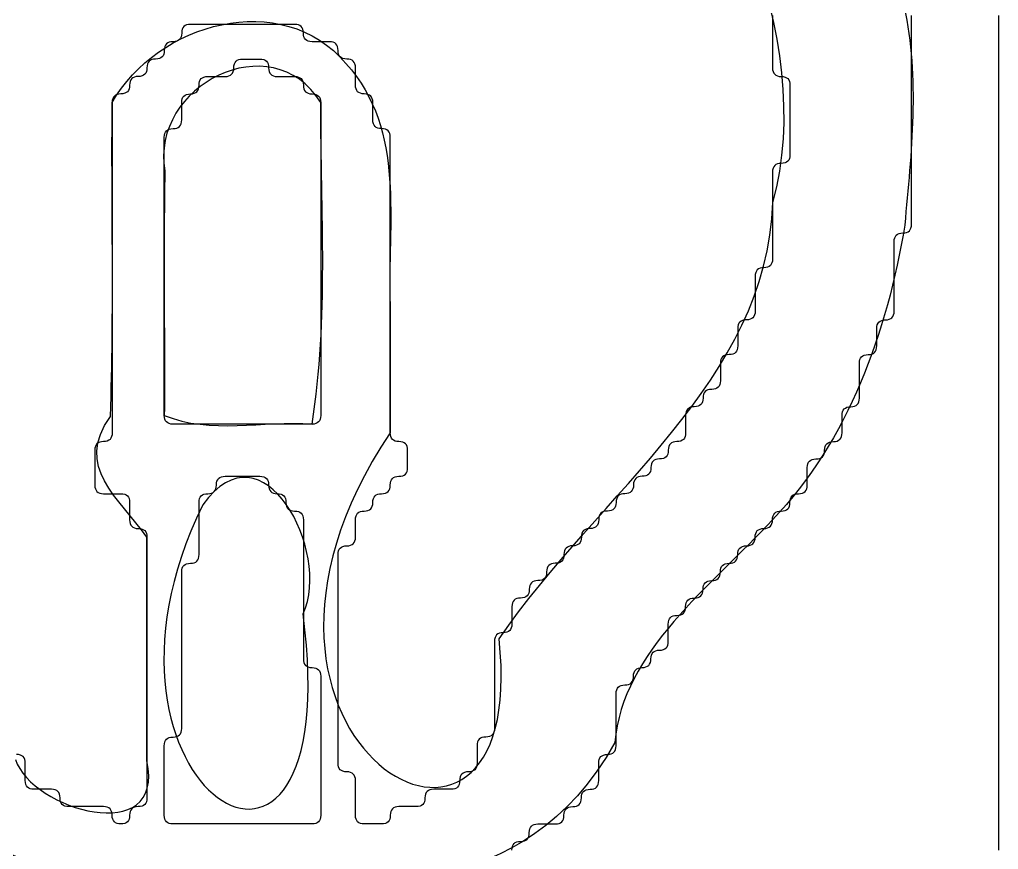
# Model space of a CAD drawing. Extents: x 191 to 437, y 271 to 614.
# Drawn here: x 277.6 to 437.3, y 363.6 to 499 of the extents above; entities that cross this region are included whole.
import ezdxf

# ---------------------------------------------------------------- set-up
doc = ezdxf.new("R2010")
doc.units = 0
doc.layers.add('Layer_1', color=7, linetype='CONTINUOUS')

msp = doc.modelspace()

# ---------------------------------------------------------------- linework, layer by layer
at = {"layer": 'Layer_1', "color": 7}
for points in [[(437.318901, 499.597934), (437.318901, 498.180611), (437.318901, 496.763289), (437.318901, 495.345966), (437.318901, 493.928643), (437.318901, 492.51132), (437.318901, 491.093997), (437.318901, 489.676674), (437.318901, 488.259352), (437.318901, 486.842029), (437.318901, 485.424706), (437.318901, 484.007383), (437.318901, 482.59006), (437.318901, 481.172737), (437.318901, 479.755414), (437.318901, 478.338092), (437.318901, 476.920769), (437.318901, 475.503446), (437.318901, 474.086123), (437.318901, 472.6688), (437.318901, 471.251477), (437.318901, 469.834155), (437.318901, 468.416832), (437.318901, 466.999509), (437.318901, 465.582186), (437.318901, 464.164863), (437.318901, 462.74754), (437.318901, 461.330218), (437.318901, 459.912895), (437.318901, 458.495572), (437.318901, 457.078249), (437.318901, 455.660926), (437.318901, 454.243603), (437.318901, 452.826281), (437.318901, 451.408958), (437.318901, 449.991635), (437.318901, 448.574312), (437.318901, 447.156989), (437.318901, 445.739666), (437.318901, 444.322344), (437.318901, 442.905021), (437.318901, 441.487698), (437.318901, 440.070375), (437.318901, 438.653052), (437.318901, 437.235729), (437.318901, 435.818407), (437.318901, 434.401084), (437.318901, 432.983761), (437.318901, 431.566438), (437.318901, 430.149115), (437.318901, 428.731792), (437.318901, 427.31447), (437.318901, 425.897147), (437.318901, 424.479824), (437.318901, 423.062501), (437.318901, 421.645178), (437.318901, 420.227855), (437.318901, 418.810533), (437.318901, 417.39321), (437.318901, 415.975887), (437.318901, 414.558564), (437.318901, 413.141241), (437.318901, 411.723918), (437.318901, 410.306596), (437.318901, 408.889273), (437.318901, 407.47195), (437.318901, 406.054627), (437.318901, 404.637304), (437.318901, 403.219981), (437.318901, 401.802659), (437.318901, 400.385336), (437.318901, 398.968013), (437.318901, 397.55069), (437.318901, 396.133367), (437.318901, 394.716044), (437.318901, 393.298722), (437.318901, 391.881399), (437.318901, 390.464076), (437.318901, 389.046753), (437.318901, 387.62943), (437.318901, 386.212107), (437.318901, 384.794785), (437.318901, 383.377462), (437.318901, 381.960139), (437.318901, 380.542816), (437.318901, 379.125493), (437.318901, 377.70817), (437.318901, 376.290848), (437.318901, 374.873525), (437.318901, 373.456202), (437.318901, 372.038879), (437.318901, 370.621556), (437.318901, 369.204233), (437.318901, 367.786911), (437.318901, 366.369588), (437.318901, 364.952265), (437.318901, 363.534942)], [(338.106302, 452.370506), (338.106302, 431.566438)], [(298.421263, 378.104366), (298.421263, 414.558564)]]:
    msp.add_lwpolyline(points, dxfattribs=at)
for points in [[(325.350397, 432.983761)], [(323.893905, 402.04849)], [(355.860972, 397.971147)]]:
    msp.add_lwpolyline(points, close=True, dxfattribs=at)
for points in [[(400.524976, 469.148913), (407.931599, 495.812724), (391.684654, 530.91987), (373.677106, 546.40986)], [(292.751972, 485.424706), (299.985593, 498.401016), (320.523554, 504.195222), (330.888107, 491.769332)], [(421.912213, 501.058264), (424.50952, 489.449256), (423.116532, 477.186486), (422.036286, 465.448635)], [(326.76772, 485.424706), (318.799508, 498.313193), (298.82967, 488.125743), (301.353191, 474.26775)], [(400.468507, 499.597934), (400.468507, 498.653052), (400.468507, 497.70817), (400.468507, 496.763289)], [(423.145672, 496.763289), (423.145672, 497.70817), (423.145672, 498.653052), (423.145672, 499.597934)], [(304.090554, 496.763289), (304.090554, 495.818407), (303.618113, 495.345966), (302.673232, 495.345966)], [(305.507877, 498.180611), (304.562995, 498.180611), (304.090554, 497.70817), (304.090554, 496.763289)], [(308.342523, 498.180611), (307.397641, 498.180611), (306.452759, 498.180611), (305.507877, 498.180611)], [(311.177169, 498.180611), (310.232287, 498.180611), (309.287405, 498.180611), (308.342523, 498.180611)], [(314.011814, 498.180611), (313.066932, 498.180611), (312.12205, 498.180611), (311.177169, 498.180611)], [(316.84646, 498.180611), (315.901578, 498.180611), (314.956696, 498.180611), (314.011814, 498.180611)], [(319.681106, 498.180611), (318.736224, 498.180611), (317.791342, 498.180611), (316.84646, 498.180611)], [(322.515751, 498.180611), (321.570869, 498.180611), (320.625987, 498.180611), (319.681106, 498.180611)], [(323.933074, 496.763289), (323.933074, 497.70817), (323.460633, 498.180611), (322.515751, 498.180611)], [(325.350397, 495.345966), (324.405515, 495.345966), (323.933074, 495.818407), (323.933074, 496.763289)], [(400.468507, 496.763289), (400.468507, 495.818407), (400.468507, 494.873525), (400.468507, 493.928643)], [(423.145672, 493.928643), (423.145672, 494.873525), (423.145672, 495.818407), (423.145672, 496.763289)], [(302.673232, 495.345966), (301.72835, 495.345966), (301.255909, 494.873525), (301.255909, 493.928643)], [(328.185043, 495.345966), (327.240161, 495.345966), (326.295279, 495.345966), (325.350397, 495.345966)], [(329.602365, 493.928643), (329.602365, 494.873525), (329.129924, 495.345966), (328.185043, 495.345966)], [(301.255909, 493.928643), (301.255909, 492.983761), (300.783468, 492.51132), (299.838586, 492.51132)], [(331.019688, 492.51132), (330.074806, 492.51132), (329.602365, 492.983761), (329.602365, 493.928643)], [(400.468507, 493.928643), (400.468507, 492.983761), (400.468507, 492.038879), (400.468507, 491.093997)], [(423.145672, 491.093997), (423.145672, 492.038879), (423.145672, 492.983761), (423.145672, 493.928643)], [(299.838586, 492.51132), (298.893704, 492.51132), (298.421263, 492.038879), (298.421263, 491.093997)], [(312.594491, 491.093997), (312.594491, 492.038879), (313.066932, 492.51132), (314.011814, 492.51132)], [(314.011814, 492.51132), (314.956696, 492.51132), (315.901578, 492.51132), (316.84646, 492.51132)], [(316.84646, 492.51132), (317.791342, 492.51132), (318.263783, 492.038879), (318.263783, 491.093997)], [(332.437011, 491.093997), (332.437011, 492.038879), (331.96457, 492.51132), (331.019688, 492.51132)], [(298.421263, 491.093997), (298.421263, 490.149115), (297.948822, 489.676674), (297.00394, 489.676674)], [(311.177169, 489.676674), (312.12205, 489.676674), (312.594491, 490.149115), (312.594491, 491.093997)], [(318.263783, 491.093997), (318.263783, 490.149115), (318.736224, 489.676674), (319.681106, 489.676674)], [(330.888107, 491.769332), (340.793844, 480.888896), (337.550168, 465.714391), (338.106302, 452.370506)], [(332.437011, 488.259352), (332.437011, 489.204233), (332.437011, 490.149115), (332.437011, 491.093997)], [(400.468507, 491.093997), (400.468507, 490.149115), (400.940948, 489.676674), (401.88583, 489.676674)], [(423.145672, 488.259352), (423.145672, 489.204233), (423.145672, 490.149115), (423.145672, 491.093997)], [(297.00394, 489.676674), (296.059058, 489.676674), (295.586617, 489.204233), (295.586617, 488.259352)], [(306.9252, 488.259352), (306.9252, 489.204233), (307.397641, 489.676674), (308.342523, 489.676674)], [(308.342523, 489.676674), (309.287405, 489.676674), (310.232287, 489.676674), (311.177169, 489.676674)], [(319.681106, 489.676674), (320.625987, 489.676674), (321.570869, 489.676674), (322.515751, 489.676674)], [(322.515751, 489.676674), (323.460633, 489.676674), (323.933074, 489.204233), (323.933074, 488.259352)], [(401.88583, 489.676674), (402.830712, 489.676674), (403.303153, 489.204233), (403.303153, 488.259352)], [(295.586617, 488.259352), (295.586617, 487.31447), (295.114176, 486.842029), (294.169294, 486.842029)], [(305.507877, 486.842029), (306.452759, 486.842029), (306.9252, 487.31447), (306.9252, 488.259352)], [(323.933074, 488.259352), (323.933074, 487.31447), (324.405515, 486.842029), (325.350397, 486.842029)], [(333.854334, 486.842029), (332.909452, 486.842029), (332.437011, 487.31447), (332.437011, 488.259352)], [(403.303153, 488.259352), (403.303153, 487.31447), (403.303153, 486.369588), (403.303153, 485.424706)], [(423.145672, 485.424706), (423.145672, 486.369588), (423.145672, 487.31447), (423.145672, 488.259352)], [(292.449557, 434.240847), (293.098558, 451.273326), (292.588245, 468.363472), (292.751972, 485.424706)], [(294.169294, 486.842029), (293.224413, 486.842029), (292.751972, 486.369588), (292.751972, 485.424706)], [(292.751972, 485.424706), (292.751972, 484.479824), (292.751972, 483.534942), (292.751972, 482.59006)], [(304.090554, 485.424706), (304.090554, 486.369588), (304.562995, 486.842029), (305.507877, 486.842029)], [(304.090554, 482.59006), (304.090554, 483.534942), (304.090554, 484.479824), (304.090554, 485.424706)], [(325.350397, 486.842029), (326.295279, 486.842029), (326.76772, 486.369588), (326.76772, 485.424706)], [(325.350397, 432.983761), (328.101069, 450.423176), (326.76772, 467.101641), (326.76772, 485.424706)], [(326.76772, 485.424706), (326.76772, 484.479824), (326.76772, 483.534942), (326.76772, 482.59006)], [(335.271657, 485.424706), (335.271657, 486.369588), (334.799216, 486.842029), (333.854334, 486.842029)], [(335.271657, 482.59006), (335.271657, 483.534942), (335.271657, 484.479824), (335.271657, 485.424706)], [(403.303153, 485.424706), (403.303153, 484.479824), (403.303153, 483.534942), (403.303153, 482.59006)], [(423.145672, 482.59006), (423.145672, 483.534942), (423.145672, 484.479824), (423.145672, 485.424706)], [(292.751972, 482.59006), (292.751972, 481.645178), (292.751972, 480.700296), (292.751972, 479.755414)], [(302.673232, 481.172737), (303.618113, 481.172737), (304.090554, 481.645178), (304.090554, 482.59006)], [(326.76772, 482.59006), (326.76772, 481.645178), (326.76772, 480.700296), (326.76772, 479.755414)], [(336.68898, 481.172737), (335.744098, 481.172737), (335.271657, 481.645178), (335.271657, 482.59006)], [(403.303153, 482.59006), (403.303153, 481.645178), (403.303153, 480.700296), (403.303153, 479.755414)], [(423.145672, 479.755414), (423.145672, 480.700296), (423.145672, 481.645178), (423.145672, 482.59006)], [(301.255909, 479.755414), (301.255909, 480.700296), (301.72835, 481.172737), (302.673232, 481.172737)], [(338.106302, 479.755414), (338.106302, 480.700296), (337.633861, 481.172737), (336.68898, 481.172737)], [(292.751972, 479.755414), (292.751972, 478.810533), (292.751972, 477.865651), (292.751972, 476.920769)], [(301.255909, 476.920769), (301.255909, 477.865651), (301.255909, 478.810533), (301.255909, 479.755414)], [(326.76772, 479.755414), (326.76772, 478.810533), (326.76772, 477.865651), (326.76772, 476.920769)], [(338.106302, 476.920769), (338.106302, 477.865651), (338.106302, 478.810533), (338.106302, 479.755414)], [(403.303153, 479.755414), (403.303153, 478.810533), (403.303153, 477.865651), (403.303153, 476.920769)], [(423.145672, 476.920769), (423.145672, 477.865651), (423.145672, 478.810533), (423.145672, 479.755414)], [(292.751972, 476.920769), (292.751972, 475.975887), (292.751972, 475.031005), (292.751972, 474.086123)], [(301.255909, 474.086123), (301.255909, 475.031005), (301.255909, 475.975887), (301.255909, 476.920769)], [(326.76772, 476.920769), (326.76772, 475.975887), (326.76772, 475.031005), (326.76772, 474.086123)], [(338.106302, 474.086123), (338.106302, 475.031005), (338.106302, 475.975887), (338.106302, 476.920769)], [(403.303153, 476.920769), (403.303153, 475.975887), (402.830712, 475.503446), (401.88583, 475.503446)], [(423.145672, 474.086123), (423.145672, 475.031005), (423.145672, 475.975887), (423.145672, 476.920769)], [(301.353191, 474.26775), (301.091669, 460.983356), (301.343465, 447.690883), (301.255909, 434.401084)], [(401.88583, 475.503446), (400.940948, 475.503446), (400.468507, 475.031005), (400.468507, 474.086123)], [(292.751972, 474.086123), (292.751972, 473.141241), (292.751972, 472.196359), (292.751972, 471.251477)], [(301.255909, 471.251477), (301.255909, 472.196359), (301.255909, 473.141241), (301.255909, 474.086123)], [(326.76772, 474.086123), (326.76772, 473.141241), (326.76772, 472.196359), (326.76772, 471.251477)], [(338.106302, 471.251477), (338.106302, 472.196359), (338.106302, 473.141241), (338.106302, 474.086123)], [(400.468507, 474.086123), (400.468507, 473.141241), (400.468507, 472.196359), (400.468507, 471.251477)], [(423.145672, 471.251477), (423.145672, 472.196359), (423.145672, 473.141241), (423.145672, 474.086123)], [(292.751972, 471.251477), (292.751972, 470.306596), (292.751972, 469.361714), (292.751972, 468.416832)], [(301.255909, 468.416832), (301.255909, 469.361714), (301.255909, 470.306596), (301.255909, 471.251477)], [(326.76772, 471.251477), (326.76772, 470.306596), (326.76772, 469.361714), (326.76772, 468.416832)], [(338.106302, 468.416832), (338.106302, 469.361714), (338.106302, 470.306596), (338.106302, 471.251477)], [(400.468507, 471.251477), (400.468507, 470.306596), (400.468507, 469.361714), (400.468507, 468.416832)], [(423.145672, 468.416832), (423.145672, 469.361714), (423.145672, 470.306596), (423.145672, 471.251477)], [(292.751972, 468.416832), (292.751972, 467.47195), (292.751972, 466.527068), (292.751972, 465.582186)], [(301.255909, 465.582186), (301.255909, 466.527068), (301.255909, 467.47195), (301.255909, 468.416832)], [(326.76772, 468.416832), (326.76772, 467.47195), (326.76772, 466.527068), (326.76772, 465.582186)], [(338.106302, 465.582186), (338.106302, 466.527068), (338.106302, 467.47195), (338.106302, 468.416832)], [(355.860972, 397.971147), (372.254179, 421.848652), (399.635518, 440.125041), (400.524976, 469.148913)], [(400.468507, 468.416832), (400.468507, 467.47195), (400.468507, 466.527068), (400.468507, 465.582186)], [(423.145672, 465.582186), (423.145672, 466.527068), (423.145672, 467.47195), (423.145672, 468.416832)], [(292.751972, 465.582186), (292.751972, 464.637304), (292.751972, 463.692422), (292.751972, 462.74754)], [(301.255909, 462.74754), (301.255909, 463.692422), (301.255909, 464.637304), (301.255909, 465.582186)], [(326.76772, 465.582186), (326.76772, 464.637304), (326.76772, 463.692422), (326.76772, 462.74754)], [(338.106302, 462.74754), (338.106302, 463.692422), (338.106302, 464.637304), (338.106302, 465.582186)], [(400.468507, 465.582186), (400.468507, 464.637304), (400.468507, 463.692422), (400.468507, 462.74754)], [(422.036286, 465.448635), (419.180051, 448.052525), (412.872398, 430.329234), (400.468507, 417.39321)], [(421.72835, 464.164863), (422.673232, 464.164863), (423.145672, 464.637304), (423.145672, 465.582186)], [(420.311027, 462.74754), (420.311027, 463.692422), (420.783468, 464.164863), (421.72835, 464.164863)], [(292.751972, 462.74754), (292.751972, 461.802659), (292.751972, 460.857777), (292.751972, 459.912895)], [(301.255909, 459.912895), (301.255909, 460.857777), (301.255909, 461.802659), (301.255909, 462.74754)], [(326.76772, 462.74754), (326.76772, 461.802659), (326.76772, 460.857777), (326.76772, 459.912895)], [(338.106302, 459.912895), (338.106302, 460.857777), (338.106302, 461.802659), (338.106302, 462.74754)], [(400.468507, 462.74754), (400.468507, 461.802659), (400.468507, 460.857777), (400.468507, 459.912895)], [(420.311027, 459.912895), (420.311027, 460.857777), (420.311027, 461.802659), (420.311027, 462.74754)], [(292.751972, 459.912895), (292.751972, 458.968013), (292.751972, 458.023131), (292.751972, 457.078249)], [(301.255909, 457.078249), (301.255909, 458.023131), (301.255909, 458.968013), (301.255909, 459.912895)], [(326.76772, 459.912895), (326.76772, 458.968013), (326.76772, 458.023131), (326.76772, 457.078249)], [(338.106302, 457.078249), (338.106302, 458.023131), (338.106302, 458.968013), (338.106302, 459.912895)], [(400.468507, 459.912895), (400.468507, 458.968013), (399.996066, 458.495572), (399.051184, 458.495572)], [(420.311027, 457.078249), (420.311027, 458.023131), (420.311027, 458.968013), (420.311027, 459.912895)], [(399.051184, 458.495572), (398.106302, 458.495572), (397.633861, 458.023131), (397.633861, 457.078249)], [(292.751972, 457.078249), (292.751972, 456.133367), (292.751972, 455.188485), (292.751972, 454.243603)], [(301.255909, 454.243603), (301.255909, 455.188485), (301.255909, 456.133367), (301.255909, 457.078249)], [(326.76772, 457.078249), (326.76772, 456.133367), (326.76772, 455.188485), (326.76772, 454.243603)], [(338.106302, 454.243603), (338.106302, 455.188485), (338.106302, 456.133367), (338.106302, 457.078249)], [(397.633861, 457.078249), (397.633861, 456.133367), (397.633861, 455.188485), (397.633861, 454.243603)], [(420.311027, 454.243603), (420.311027, 455.188485), (420.311027, 456.133367), (420.311027, 457.078249)], [(292.751972, 454.243603), (292.751972, 453.298722), (292.751972, 452.35384), (292.751972, 451.408958)], [(301.255909, 451.408958), (301.255909, 452.35384), (301.255909, 453.298722), (301.255909, 454.243603)], [(326.76772, 454.243603), (326.76772, 453.298722), (326.76772, 452.35384), (326.76772, 451.408958)], [(338.106302, 451.408958), (338.106302, 452.35384), (338.106302, 453.298722), (338.106302, 454.243603)], [(397.633861, 454.243603), (397.633861, 453.298722), (397.633861, 452.35384), (397.633861, 451.408958)], [(420.311027, 451.408958), (420.311027, 452.35384), (420.311027, 453.298722), (420.311027, 454.243603)], [(292.751972, 451.408958), (292.751972, 450.464076), (292.751972, 449.519194), (292.751972, 448.574312)], [(301.255909, 448.574312), (301.255909, 449.519194), (301.255909, 450.464076), (301.255909, 451.408958)], [(326.76772, 451.408958), (326.76772, 450.464076), (326.76772, 449.519194), (326.76772, 448.574312)], [(338.106302, 448.574312), (338.106302, 449.519194), (338.106302, 450.464076), (338.106302, 451.408958)], [(397.633861, 451.408958), (397.633861, 450.464076), (397.16142, 449.991635), (396.216539, 449.991635)], [(418.893704, 449.991635), (419.838586, 449.991635), (420.311027, 450.464076), (420.311027, 451.408958)], [(396.216539, 449.991635), (395.271657, 449.991635), (394.799216, 449.519194), (394.799216, 448.574312)], [(417.476381, 448.574312), (417.476381, 449.519194), (417.948822, 449.991635), (418.893704, 449.991635)], [(292.751972, 448.574312), (292.751972, 447.62943), (292.751972, 446.684548), (292.751972, 445.739666)], [(301.255909, 445.739666), (301.255909, 446.684548), (301.255909, 447.62943), (301.255909, 448.574312)], [(326.76772, 448.574312), (326.76772, 447.62943), (326.76772, 446.684548), (326.76772, 445.739666)], [(338.106302, 445.739666), (338.106302, 446.684548), (338.106302, 447.62943), (338.106302, 448.574312)], [(394.799216, 448.574312), (394.799216, 447.62943), (394.799216, 446.684548), (394.799216, 445.739666)], [(417.476381, 445.739666), (417.476381, 446.684548), (417.476381, 447.62943), (417.476381, 448.574312)], [(292.751972, 445.739666), (292.751972, 444.794785), (292.751972, 443.849903), (292.751972, 442.905021)], [(301.255909, 442.905021), (301.255909, 443.849903), (301.255909, 444.794785), (301.255909, 445.739666)], [(326.76772, 445.739666), (326.76772, 444.794785), (326.76772, 443.849903), (326.76772, 442.905021)], [(338.106302, 442.905021), (338.106302, 443.849903), (338.106302, 444.794785), (338.106302, 445.739666)], [(394.799216, 445.739666), (394.799216, 444.794785), (394.326775, 444.322344), (393.381893, 444.322344)], [(416.059058, 444.322344), (417.00394, 444.322344), (417.476381, 444.794785), (417.476381, 445.739666)], [(393.381893, 444.322344), (392.437011, 444.322344), (391.96457, 443.849903), (391.96457, 442.905021)], [(414.641735, 442.905021), (414.641735, 443.849903), (415.114176, 444.322344), (416.059058, 444.322344)], [(292.751972, 442.905021), (292.751972, 441.960139), (292.751972, 441.015257), (292.751972, 440.070375)], [(301.255909, 440.070375), (301.255909, 441.015257), (301.255909, 441.960139), (301.255909, 442.905021)], [(326.76772, 442.905021), (326.76772, 441.960139), (326.76772, 441.015257), (326.76772, 440.070375)], [(338.106302, 440.070375), (338.106302, 441.015257), (338.106302, 441.960139), (338.106302, 442.905021)], [(391.96457, 442.905021), (391.96457, 441.960139), (391.96457, 441.015257), (391.96457, 440.070375)], [(414.641735, 440.070375), (414.641735, 441.015257), (414.641735, 441.960139), (414.641735, 442.905021)], [(292.751972, 440.070375), (292.751972, 439.125493), (292.751972, 438.180611), (292.751972, 437.235729)], [(301.255909, 437.235729), (301.255909, 438.180611), (301.255909, 439.125493), (301.255909, 440.070375)], [(326.76772, 440.070375), (326.76772, 439.125493), (326.76772, 438.180611), (326.76772, 437.235729)], [(338.106302, 437.235729), (338.106302, 438.180611), (338.106302, 439.125493), (338.106302, 440.070375)], [(391.96457, 440.070375), (391.96457, 439.125493), (391.492129, 438.653052), (390.547247, 438.653052)], [(414.641735, 437.235729), (414.641735, 438.180611), (414.641735, 439.125493), (414.641735, 440.070375)], [(390.547247, 438.653052), (389.602365, 438.653052), (389.129924, 438.180611), (389.129924, 437.235729)], [(292.751972, 437.235729), (292.751972, 436.290848), (292.751972, 435.345966), (292.751972, 434.401084)], [(301.255909, 434.401084), (301.255909, 435.345966), (301.255909, 436.290848), (301.255909, 437.235729)], [(326.76772, 437.235729), (326.76772, 436.290848), (326.76772, 435.345966), (326.76772, 434.401084)], [(338.106302, 434.401084), (338.106302, 435.345966), (338.106302, 436.290848), (338.106302, 437.235729)], [(389.129924, 437.235729), (389.129924, 436.290848), (388.657483, 435.818407), (387.712602, 435.818407)], [(413.224413, 435.818407), (414.169294, 435.818407), (414.641735, 436.290848), (414.641735, 437.235729)], [(292.751972, 434.401084), (292.751972, 433.456202), (292.751972, 432.51132), (292.751972, 431.566438)], [(301.255909, 434.401084), (308.807161, 431.304137), (317.335501, 433.595154), (325.350397, 432.983761)], [(302.673232, 432.983761), (301.72835, 432.983761), (301.255909, 433.456202), (301.255909, 434.401084)], [(326.76772, 434.401084), (326.76772, 433.456202), (326.295279, 432.983761), (325.350397, 432.983761)], [(338.106302, 431.566438), (338.106302, 432.51132), (338.106302, 433.456202), (338.106302, 434.401084)], [(387.712602, 435.818407), (386.76772, 435.818407), (386.295279, 435.345966), (386.295279, 434.401084)], [(386.295279, 434.401084), (386.295279, 433.456202), (386.295279, 432.51132), (386.295279, 431.566438)], [(411.80709, 434.401084), (411.80709, 435.345966), (412.279531, 435.818407), (413.224413, 435.818407)], [(411.80709, 431.566438), (411.80709, 432.51132), (411.80709, 433.456202), (411.80709, 434.401084)], [(298.421263, 414.558564), (293.871104, 420.93174), (286.531268, 426.048752), (292.449557, 434.240847)], [(305.507877, 432.983761), (304.562995, 432.983761), (303.618113, 432.983761), (302.673232, 432.983761)], [(308.342523, 432.983761), (307.397641, 432.983761), (306.452759, 432.983761), (305.507877, 432.983761)], [(323.893905, 402.04849), (328.64887, 412.165945), (317.260474, 433.564024), (307.539587, 419.832697)], [(311.177169, 432.983761), (310.232287, 432.983761), (309.287405, 432.983761), (308.342523, 432.983761)], [(314.011814, 432.983761), (313.066932, 432.983761), (312.12205, 432.983761), (311.177169, 432.983761)], [(316.84646, 432.983761), (315.901578, 432.983761), (314.956696, 432.983761), (314.011814, 432.983761)], [(319.681106, 432.983761), (318.736224, 432.983761), (317.791342, 432.983761), (316.84646, 432.983761)], [(322.515751, 432.983761), (321.570869, 432.983761), (320.625987, 432.983761), (319.681106, 432.983761)], [(325.350397, 432.983761), (324.405515, 432.983761), (323.460633, 432.983761), (322.515751, 432.983761)], [(292.751972, 431.566438), (292.751972, 430.621556), (292.279531, 430.149115), (291.334649, 430.149115)], [(338.106302, 431.566438), (304.108637, 380.943354), (361.222912, 349.301384), (355.860972, 397.971147)], [(339.523625, 430.149115), (338.578743, 430.149115), (338.106302, 430.621556), (338.106302, 431.566438)], [(386.295279, 431.566438), (386.295279, 430.621556), (385.822838, 430.149115), (384.877956, 430.149115)], [(410.389767, 430.149115), (411.334649, 430.149115), (411.80709, 430.621556), (411.80709, 431.566438)], [(291.334649, 430.149115), (290.389767, 430.149115), (289.917326, 429.676674), (289.917326, 428.731792)], [(340.940948, 428.731792), (340.940948, 429.676674), (340.468507, 430.149115), (339.523625, 430.149115)], [(384.877956, 430.149115), (383.933074, 430.149115), (383.460633, 429.676674), (383.460633, 428.731792)], [(408.972444, 428.731792), (408.972444, 429.676674), (409.444885, 430.149115), (410.389767, 430.149115)], [(289.917326, 428.731792), (289.917326, 427.786911), (289.917326, 426.842029), (289.917326, 425.897147)], [(340.940948, 425.897147), (340.940948, 426.842029), (340.940948, 427.786911), (340.940948, 428.731792)], [(383.460633, 428.731792), (383.460633, 427.786911), (382.988192, 427.31447), (382.04331, 427.31447)], [(407.555121, 427.31447), (408.500003, 427.31447), (408.972444, 427.786911), (408.972444, 428.731792)], [(382.04331, 427.31447), (381.098428, 427.31447), (380.625987, 426.842029), (380.625987, 425.897147)], [(406.137798, 425.897147), (406.137798, 426.842029), (406.610239, 427.31447), (407.555121, 427.31447)], [(289.917326, 425.897147), (289.917326, 424.952265), (289.917326, 424.007383), (289.917326, 423.062501)], [(339.523625, 424.479824), (340.468507, 424.479824), (340.940948, 424.952265), (340.940948, 425.897147)], [(380.625987, 425.897147), (380.625987, 424.952265), (380.153546, 424.479824), (379.208665, 424.479824)], [(406.137798, 423.062501), (406.137798, 424.007383), (406.137798, 424.952265), (406.137798, 425.897147)], [(309.759846, 423.062501), (309.759846, 424.007383), (310.232287, 424.479824), (311.177169, 424.479824)], [(311.177169, 424.479824), (312.12205, 424.479824), (313.066932, 424.479824), (314.011814, 424.479824)], [(314.011814, 424.479824), (314.956696, 424.479824), (315.901578, 424.479824), (316.84646, 424.479824)], [(316.84646, 424.479824), (317.791342, 424.479824), (318.263783, 424.007383), (318.263783, 423.062501)], [(338.106302, 423.062501), (338.106302, 424.007383), (338.578743, 424.479824), (339.523625, 424.479824)], [(379.208665, 424.479824), (378.263783, 424.479824), (377.791342, 424.007383), (377.791342, 423.062501)], [(289.917326, 423.062501), (289.917326, 422.117619), (290.389767, 421.645178), (291.334649, 421.645178)], [(291.334649, 421.645178), (292.279531, 421.645178), (293.224413, 421.645178), (294.169294, 421.645178)], [(294.169294, 421.645178), (295.114176, 421.645178), (295.586617, 421.172737), (295.586617, 420.227855)], [(306.9252, 420.227855), (306.9252, 421.172737), (307.397641, 421.645178), (308.342523, 421.645178)], [(308.342523, 421.645178), (309.287405, 421.645178), (309.759846, 422.117619), (309.759846, 423.062501)], [(318.263783, 423.062501), (318.263783, 422.117619), (318.736224, 421.645178), (319.681106, 421.645178)], [(319.681106, 421.645178), (320.625987, 421.645178), (321.098428, 421.172737), (321.098428, 420.227855)], [(335.271657, 420.227855), (335.271657, 421.172737), (335.744098, 421.645178), (336.68898, 421.645178)], [(336.68898, 421.645178), (337.633861, 421.645178), (338.106302, 422.117619), (338.106302, 423.062501)], [(376.374019, 421.645178), (375.429137, 421.645178), (374.956696, 421.172737), (374.956696, 420.227855)], [(377.791342, 423.062501), (377.791342, 422.117619), (377.318901, 421.645178), (376.374019, 421.645178)], [(403.303153, 420.227855), (403.303153, 421.172737), (403.775594, 421.645178), (404.720476, 421.645178)], [(404.720476, 421.645178), (405.665357, 421.645178), (406.137798, 422.117619), (406.137798, 423.062501)], [(295.586617, 420.227855), (295.586617, 419.282974), (295.586617, 418.338092), (295.586617, 417.39321)], [(306.9252, 417.39321), (306.9252, 418.338092), (306.9252, 419.282974), (306.9252, 420.227855)], [(321.098428, 420.227855), (321.098428, 419.282974), (321.570869, 418.810533), (322.515751, 418.810533)], [(333.854334, 418.810533), (334.799216, 418.810533), (335.271657, 419.282974), (335.271657, 420.227855)], [(374.956696, 420.227855), (374.956696, 419.282974), (374.484255, 418.810533), (373.539373, 418.810533)], [(401.88583, 418.810533), (402.830712, 418.810533), (403.303153, 419.282974), (403.303153, 420.227855)], [(307.539587, 419.832697), (284.70672, 373.603054), (331.297506, 344.728981), (323.893905, 402.04849)], [(322.515751, 418.810533), (323.460633, 418.810533), (323.933074, 418.338092), (323.933074, 417.39321)], [(332.437011, 417.39321), (332.437011, 418.338092), (332.909452, 418.810533), (333.854334, 418.810533)], [(373.539373, 418.810533), (372.594491, 418.810533), (372.12205, 418.338092), (372.12205, 417.39321)], [(400.468507, 417.39321), (400.468507, 418.338092), (400.940948, 418.810533), (401.88583, 418.810533)], [(295.586617, 417.39321), (295.586617, 416.448328), (296.059058, 415.975887), (297.00394, 415.975887)], [(306.9252, 414.558564), (306.9252, 415.503446), (306.9252, 416.448328), (306.9252, 417.39321)], [(323.933074, 417.39321), (323.933074, 416.448328), (323.933074, 415.503446), (323.933074, 414.558564)], [(332.437011, 414.558564), (332.437011, 415.503446), (332.437011, 416.448328), (332.437011, 417.39321)], [(372.12205, 417.39321), (372.12205, 416.448328), (371.649609, 415.975887), (370.704728, 415.975887)], [(400.468507, 417.39321), (390.663343, 406.735194), (375.936993, 395.9151), (374.752582, 381.057585)], [(399.051184, 415.975887), (399.996066, 415.975887), (400.468507, 416.448328), (400.468507, 417.39321)], [(297.00394, 415.975887), (297.948822, 415.975887), (298.421263, 415.503446), (298.421263, 414.558564)], [(370.704728, 415.975887), (369.759846, 415.975887), (369.287405, 415.503446), (369.287405, 414.558564)], [(397.633861, 414.558564), (397.633861, 415.503446), (398.106302, 415.975887), (399.051184, 415.975887)], [(298.421263, 414.558564), (298.421263, 413.613682), (298.421263, 412.6688), (298.421263, 411.723918)], [(306.9252, 411.723918), (306.9252, 412.6688), (306.9252, 413.613682), (306.9252, 414.558564)], [(323.933074, 414.558564), (323.933074, 413.613682), (323.933074, 412.6688), (323.933074, 411.723918)], [(331.019688, 413.141241), (331.96457, 413.141241), (332.437011, 413.613682), (332.437011, 414.558564)], [(369.287405, 414.558564), (369.287405, 413.613682), (368.814964, 413.141241), (367.870082, 413.141241)], [(396.216539, 413.141241), (397.16142, 413.141241), (397.633861, 413.613682), (397.633861, 414.558564)], [(329.602365, 411.723918), (329.602365, 412.6688), (330.074806, 413.141241), (331.019688, 413.141241)], [(367.870082, 413.141241), (366.9252, 413.141241), (366.452759, 412.6688), (366.452759, 411.723918)], [(394.799216, 411.723918), (394.799216, 412.6688), (395.271657, 413.141241), (396.216539, 413.141241)], [(298.421263, 411.723918), (298.421263, 410.779037), (298.421263, 409.834155), (298.421263, 408.889273)], [(305.507877, 410.306596), (306.452759, 410.306596), (306.9252, 410.779037), (306.9252, 411.723918)], [(323.933074, 411.723918), (323.933074, 410.779037), (323.933074, 409.834155), (323.933074, 408.889273)], [(329.602365, 408.889273), (329.602365, 409.834155), (329.602365, 410.779037), (329.602365, 411.723918)], [(366.452759, 411.723918), (366.452759, 410.779037), (365.980318, 410.306596), (365.035436, 410.306596)], [(393.381893, 410.306596), (394.326775, 410.306596), (394.799216, 410.779037), (394.799216, 411.723918)], [(298.421263, 408.889273), (298.421263, 407.944391), (298.421263, 406.999509), (298.421263, 406.054627)], [(304.090554, 408.889273), (304.090554, 409.834155), (304.562995, 410.306596), (305.507877, 410.306596)], [(304.090554, 406.054627), (304.090554, 406.999509), (304.090554, 407.944391), (304.090554, 408.889273)], [(323.933074, 408.889273), (323.933074, 407.944391), (323.933074, 406.999509), (323.933074, 406.054627)], [(329.602365, 406.054627), (329.602365, 406.999509), (329.602365, 407.944391), (329.602365, 408.889273)], [(363.618113, 408.889273), (363.618113, 407.944391), (363.145672, 407.47195), (362.200791, 407.47195)], [(365.035436, 410.306596), (364.090554, 410.306596), (363.618113, 409.834155), (363.618113, 408.889273)], [(390.547247, 407.47195), (391.492129, 407.47195), (391.96457, 407.944391), (391.96457, 408.889273)], [(391.96457, 408.889273), (391.96457, 409.834155), (392.437011, 410.306596), (393.381893, 410.306596)], [(362.200791, 407.47195), (361.255909, 407.47195), (360.783468, 406.999509), (360.783468, 406.054627)], [(389.129924, 406.054627), (389.129924, 406.999509), (389.602365, 407.47195), (390.547247, 407.47195)], [(298.421263, 406.054627), (298.421263, 405.109745), (298.421263, 404.164863), (298.421263, 403.219981)], [(304.090554, 403.219981), (304.090554, 404.164863), (304.090554, 405.109745), (304.090554, 406.054627)], [(323.933074, 406.054627), (323.933074, 405.109745), (323.933074, 404.164863), (323.933074, 403.219981)], [(329.602365, 403.219981), (329.602365, 404.164863), (329.602365, 405.109745), (329.602365, 406.054627)], [(360.783468, 406.054627), (360.783468, 405.109745), (360.311027, 404.637304), (359.366145, 404.637304)], [(387.712602, 404.637304), (388.657483, 404.637304), (389.129924, 405.109745), (389.129924, 406.054627)], [(359.366145, 404.637304), (358.421263, 404.637304), (357.948822, 404.164863), (357.948822, 403.219981)], [(386.295279, 403.219981), (386.295279, 404.164863), (386.76772, 404.637304), (387.712602, 404.637304)], [(298.421263, 403.219981), (298.421263, 402.2751), (298.421263, 401.330218), (298.421263, 400.385336)], [(304.090554, 400.385336), (304.090554, 401.330218), (304.090554, 402.2751), (304.090554, 403.219981)], [(323.933074, 403.219981), (323.933074, 402.2751), (323.933074, 401.330218), (323.933074, 400.385336)], [(329.602365, 400.385336), (329.602365, 401.330218), (329.602365, 402.2751), (329.602365, 403.219981)], [(357.948822, 403.219981), (357.948822, 402.2751), (357.948822, 401.330218), (357.948822, 400.385336)], [(384.877956, 401.802659), (385.822838, 401.802659), (386.295279, 402.2751), (386.295279, 403.219981)], [(383.460633, 400.385336), (383.460633, 401.330218), (383.933074, 401.802659), (384.877956, 401.802659)], [(298.421263, 400.385336), (298.421263, 399.440454), (298.421263, 398.495572), (298.421263, 397.55069)], [(304.090554, 397.55069), (304.090554, 398.495572), (304.090554, 399.440454), (304.090554, 400.385336)], [(323.933074, 400.385336), (323.933074, 399.440454), (323.933074, 398.495572), (323.933074, 397.55069)], [(329.602365, 397.55069), (329.602365, 398.495572), (329.602365, 399.440454), (329.602365, 400.385336)], [(357.948822, 400.385336), (357.948822, 399.440454), (357.476381, 398.968013), (356.531499, 398.968013)], [(383.460633, 397.55069), (383.460633, 398.495572), (383.460633, 399.440454), (383.460633, 400.385336)], [(356.531499, 398.968013), (355.586617, 398.968013), (355.114176, 398.495572), (355.114176, 397.55069)], [(298.421263, 397.55069), (298.421263, 396.605808), (298.421263, 395.660926), (298.421263, 394.716044)], [(304.090554, 394.716044), (304.090554, 395.660926), (304.090554, 396.605808), (304.090554, 397.55069)], [(323.933074, 397.55069), (323.933074, 396.605808), (323.933074, 395.660926), (323.933074, 394.716044)], [(329.602365, 394.716044), (329.602365, 395.660926), (329.602365, 396.605808), (329.602365, 397.55069)], [(355.114176, 397.55069), (355.114176, 396.605808), (355.114176, 395.660926), (355.114176, 394.716044)], [(380.625987, 394.716044), (380.625987, 395.660926), (381.098428, 396.133367), (382.04331, 396.133367)], [(382.04331, 396.133367), (382.988192, 396.133367), (383.460633, 396.605808), (383.460633, 397.55069)], [(298.421263, 394.716044), (298.421263, 393.771163), (298.421263, 392.826281), (298.421263, 391.881399)], [(304.090554, 391.881399), (304.090554, 392.826281), (304.090554, 393.771163), (304.090554, 394.716044)], [(323.933074, 394.716044), (323.933074, 393.771163), (324.405515, 393.298722), (325.350397, 393.298722)], [(329.602365, 391.881399), (329.602365, 392.826281), (329.602365, 393.771163), (329.602365, 394.716044)], [(355.114176, 394.716044), (355.114176, 393.771163), (355.114176, 392.826281), (355.114176, 391.881399)], [(379.208665, 393.298722), (380.153546, 393.298722), (380.625987, 393.771163), (380.625987, 394.716044)], [(325.350397, 393.298722), (326.295279, 393.298722), (326.76772, 392.826281), (326.76772, 391.881399)], [(377.791342, 391.881399), (377.791342, 392.826281), (378.263783, 393.298722), (379.208665, 393.298722)], [(311.352259, 354.9748), (283.957121, 358.657177), (259.416505, 362.392685), (252.638592, 391.516957)], [(298.421263, 391.881399), (298.421263, 390.936517), (298.421263, 389.991635), (298.421263, 389.046753)], [(304.090554, 389.046753), (304.090554, 389.991635), (304.090554, 390.936517), (304.090554, 391.881399)], [(326.76772, 391.881399), (326.76772, 390.936517), (326.76772, 389.991635), (326.76772, 389.046753)], [(329.602365, 389.046753), (329.602365, 389.991635), (329.602365, 390.936517), (329.602365, 391.881399)], [(355.114176, 391.881399), (355.114176, 390.936517), (355.114176, 389.991635), (355.114176, 389.046753)], [(376.374019, 390.464076), (377.318901, 390.464076), (377.791342, 390.936517), (377.791342, 391.881399)], [(374.956696, 389.046753), (374.956696, 389.991635), (375.429137, 390.464076), (376.374019, 390.464076)], [(298.421263, 389.046753), (298.421263, 388.101871), (298.421263, 387.156989), (298.421263, 386.212107)], [(304.090554, 386.212107), (304.090554, 387.156989), (304.090554, 388.101871), (304.090554, 389.046753)], [(326.76772, 389.046753), (326.76772, 388.101871), (326.76772, 387.156989), (326.76772, 386.212107)], [(329.602365, 386.212107), (329.602365, 387.156989), (329.602365, 388.101871), (329.602365, 389.046753)], [(355.114176, 389.046753), (355.114176, 388.101871), (355.114176, 387.156989), (355.114176, 386.212107)], [(374.956696, 386.212107), (374.956696, 387.156989), (374.956696, 388.101871), (374.956696, 389.046753)], [(298.421263, 386.212107), (298.421263, 385.267226), (298.421263, 384.322344), (298.421263, 383.377462)], [(304.090554, 383.377462), (304.090554, 384.322344), (304.090554, 385.267226), (304.090554, 386.212107)], [(326.76772, 386.212107), (326.76772, 385.267226), (326.76772, 384.322344), (326.76772, 383.377462)], [(329.602365, 383.377462), (329.602365, 384.322344), (329.602365, 385.267226), (329.602365, 386.212107)], [(355.114176, 386.212107), (355.114176, 385.267226), (355.114176, 384.322344), (355.114176, 383.377462)], [(374.956696, 383.377462), (374.956696, 384.322344), (374.956696, 385.267226), (374.956696, 386.212107)], [(298.421263, 383.377462), (298.421263, 382.43258), (298.421263, 381.487698), (298.421263, 380.542816)], [(302.673232, 381.960139), (303.618113, 381.960139), (304.090554, 382.43258), (304.090554, 383.377462)], [(326.76772, 383.377462), (326.76772, 382.43258), (326.76772, 381.487698), (326.76772, 380.542816)], [(329.602365, 380.542816), (329.602365, 381.487698), (329.602365, 382.43258), (329.602365, 383.377462)], [(355.114176, 383.377462), (355.114176, 382.43258), (354.641735, 381.960139), (353.696854, 381.960139)], [(374.956696, 380.542816), (374.956696, 381.487698), (374.956696, 382.43258), (374.956696, 383.377462)], [(301.255909, 380.542816), (301.255909, 381.487698), (301.72835, 381.960139), (302.673232, 381.960139)], [(353.696854, 381.960139), (352.751972, 381.960139), (352.279531, 381.487698), (352.279531, 380.542816)], [(298.421263, 380.542816), (298.421263, 379.597934), (298.421263, 378.653052), (298.421263, 377.70817)], [(301.255909, 377.70817), (301.255909, 378.653052), (301.255909, 379.597934), (301.255909, 380.542816)], [(374.752582, 381.057585), (359.655511, 354.207569), (334.17716, 358.926406), (311.352259, 354.9748)], [(326.76772, 380.542816), (326.76772, 379.597934), (326.76772, 378.653052), (326.76772, 377.70817)], [(329.602365, 377.70817), (329.602365, 378.653052), (329.602365, 379.597934), (329.602365, 380.542816)], [(352.279531, 380.542816), (352.279531, 379.597934), (352.279531, 378.653052), (352.279531, 377.70817)], [(373.539373, 379.125493), (374.484255, 379.125493), (374.956696, 379.597934), (374.956696, 380.542816)], [(278.578743, 377.70817), (278.578743, 378.653052), (278.106302, 379.125493), (277.16142, 379.125493)], [(372.12205, 377.70817), (372.12205, 378.653052), (372.594491, 379.125493), (373.539373, 379.125493)], [(276.975099, 378.328161), (279.554905, 370.121839), (301.455471, 363.7494), (298.421263, 378.104366)], [(278.578743, 374.873525), (278.578743, 375.818407), (278.578743, 376.763289), (278.578743, 377.70817)], [(298.421263, 377.70817), (298.421263, 376.763289), (298.421263, 375.818407), (298.421263, 374.873525)], [(301.255909, 374.873525), (301.255909, 375.818407), (301.255909, 376.763289), (301.255909, 377.70817)], [(326.76772, 377.70817), (326.76772, 376.763289), (326.76772, 375.818407), (326.76772, 374.873525)], [(331.019688, 376.290848), (330.074806, 376.290848), (329.602365, 376.763289), (329.602365, 377.70817)], [(352.279531, 377.70817), (352.279531, 376.763289), (351.80709, 376.290848), (350.862208, 376.290848)], [(372.12205, 374.873525), (372.12205, 375.818407), (372.12205, 376.763289), (372.12205, 377.70817)], [(332.437011, 374.873525), (332.437011, 375.818407), (331.96457, 376.290848), (331.019688, 376.290848)], [(350.862208, 376.290848), (349.917326, 376.290848), (349.444885, 375.818407), (349.444885, 374.873525)], [(279.996066, 373.456202), (279.051184, 373.456202), (278.578743, 373.928643), (278.578743, 374.873525)], [(298.421263, 374.873525), (298.421263, 373.928643), (298.421263, 372.983761), (298.421263, 372.038879)], [(301.255909, 372.038879), (301.255909, 372.983761), (301.255909, 373.928643), (301.255909, 374.873525)], [(326.76772, 374.873525), (326.76772, 373.928643), (326.76772, 372.983761), (326.76772, 372.038879)], [(332.437011, 372.038879), (332.437011, 372.983761), (332.437011, 373.928643), (332.437011, 374.873525)], [(349.444885, 374.873525), (349.444885, 373.928643), (348.972444, 373.456202), (348.027562, 373.456202)], [(370.704728, 373.456202), (371.649609, 373.456202), (372.12205, 373.928643), (372.12205, 374.873525)], [(282.830712, 373.456202), (281.88583, 373.456202), (280.940948, 373.456202), (279.996066, 373.456202)], [(284.248035, 372.038879), (284.248035, 372.983761), (283.775594, 373.456202), (282.830712, 373.456202)], [(345.192917, 373.456202), (344.248035, 373.456202), (343.775594, 372.983761), (343.775594, 372.038879)], [(348.027562, 373.456202), (347.08268, 373.456202), (346.137798, 373.456202), (345.192917, 373.456202)], [(369.287405, 372.038879), (369.287405, 372.983761), (369.759846, 373.456202), (370.704728, 373.456202)], [(285.665357, 370.621556), (284.720476, 370.621556), (284.248035, 371.093997), (284.248035, 372.038879)], [(288.500003, 370.621556), (287.555121, 370.621556), (286.610239, 370.621556), (285.665357, 370.621556)], [(291.334649, 370.621556), (290.389767, 370.621556), (289.444885, 370.621556), (288.500003, 370.621556)], [(292.751972, 369.204233), (292.751972, 370.149115), (292.279531, 370.621556), (291.334649, 370.621556)], [(297.00394, 370.621556), (296.059058, 370.621556), (295.586617, 370.149115), (295.586617, 369.204233)], [(298.421263, 372.038879), (298.421263, 371.093997), (297.948822, 370.621556), (297.00394, 370.621556)], [(301.255909, 369.204233), (301.255909, 370.149115), (301.255909, 371.093997), (301.255909, 372.038879)], [(326.76772, 372.038879), (326.76772, 371.093997), (326.76772, 370.149115), (326.76772, 369.204233)], [(332.437011, 369.204233), (332.437011, 370.149115), (332.437011, 371.093997), (332.437011, 372.038879)], [(339.523625, 370.621556), (338.578743, 370.621556), (338.106302, 370.149115), (338.106302, 369.204233)], [(342.358271, 370.621556), (341.413389, 370.621556), (340.468507, 370.621556), (339.523625, 370.621556)], [(343.775594, 372.038879), (343.775594, 371.093997), (343.303153, 370.621556), (342.358271, 370.621556)], [(366.452759, 369.204233), (366.452759, 370.149115), (366.9252, 370.621556), (367.870082, 370.621556)], [(367.870082, 370.621556), (368.814964, 370.621556), (369.287405, 371.093997), (369.287405, 372.038879)], [(294.169294, 367.786911), (293.224413, 367.786911), (292.751972, 368.259352), (292.751972, 369.204233)], [(295.586617, 369.204233), (295.586617, 368.259352), (295.114176, 367.786911), (294.169294, 367.786911)], [(302.673232, 367.786911), (301.72835, 367.786911), (301.255909, 368.259352), (301.255909, 369.204233)], [(326.76772, 369.204233), (326.76772, 368.259352), (326.295279, 367.786911), (325.350397, 367.786911)], [(333.854334, 367.786911), (332.909452, 367.786911), (332.437011, 368.259352), (332.437011, 369.204233)], [(338.106302, 369.204233), (338.106302, 368.259352), (337.633861, 367.786911), (336.68898, 367.786911)], [(365.035436, 367.786911), (365.980318, 367.786911), (366.452759, 368.259352), (366.452759, 369.204233)], [(305.507877, 367.786911), (304.562995, 367.786911), (303.618113, 367.786911), (302.673232, 367.786911)], [(308.342523, 367.786911), (307.397641, 367.786911), (306.452759, 367.786911), (305.507877, 367.786911)], [(311.177169, 367.786911), (310.232287, 367.786911), (309.287405, 367.786911), (308.342523, 367.786911)], [(314.011814, 367.786911), (313.066932, 367.786911), (312.12205, 367.786911), (311.177169, 367.786911)], [(316.84646, 367.786911), (315.901578, 367.786911), (314.956696, 367.786911), (314.011814, 367.786911)], [(319.681106, 367.786911), (318.736224, 367.786911), (317.791342, 367.786911), (316.84646, 367.786911)], [(322.515751, 367.786911), (321.570869, 367.786911), (320.625987, 367.786911), (319.681106, 367.786911)], [(325.350397, 367.786911), (324.405515, 367.786911), (323.460633, 367.786911), (322.515751, 367.786911)], [(336.68898, 367.786911), (335.744098, 367.786911), (334.799216, 367.786911), (333.854334, 367.786911)], [(360.783468, 366.369588), (360.783468, 367.31447), (361.255909, 367.786911), (362.200791, 367.786911)], [(362.200791, 367.786911), (363.145672, 367.786911), (364.090554, 367.786911), (365.035436, 367.786911)], [(359.366145, 364.952265), (360.311027, 364.952265), (360.783468, 365.424706), (360.783468, 366.369588)], [(357.948822, 363.534942), (357.948822, 364.479824), (358.421263, 364.952265), (359.366145, 364.952265)]]:
    msp.add_open_spline(points, degree=3, dxfattribs=at)

doc.saveas('drawing.dxf')
